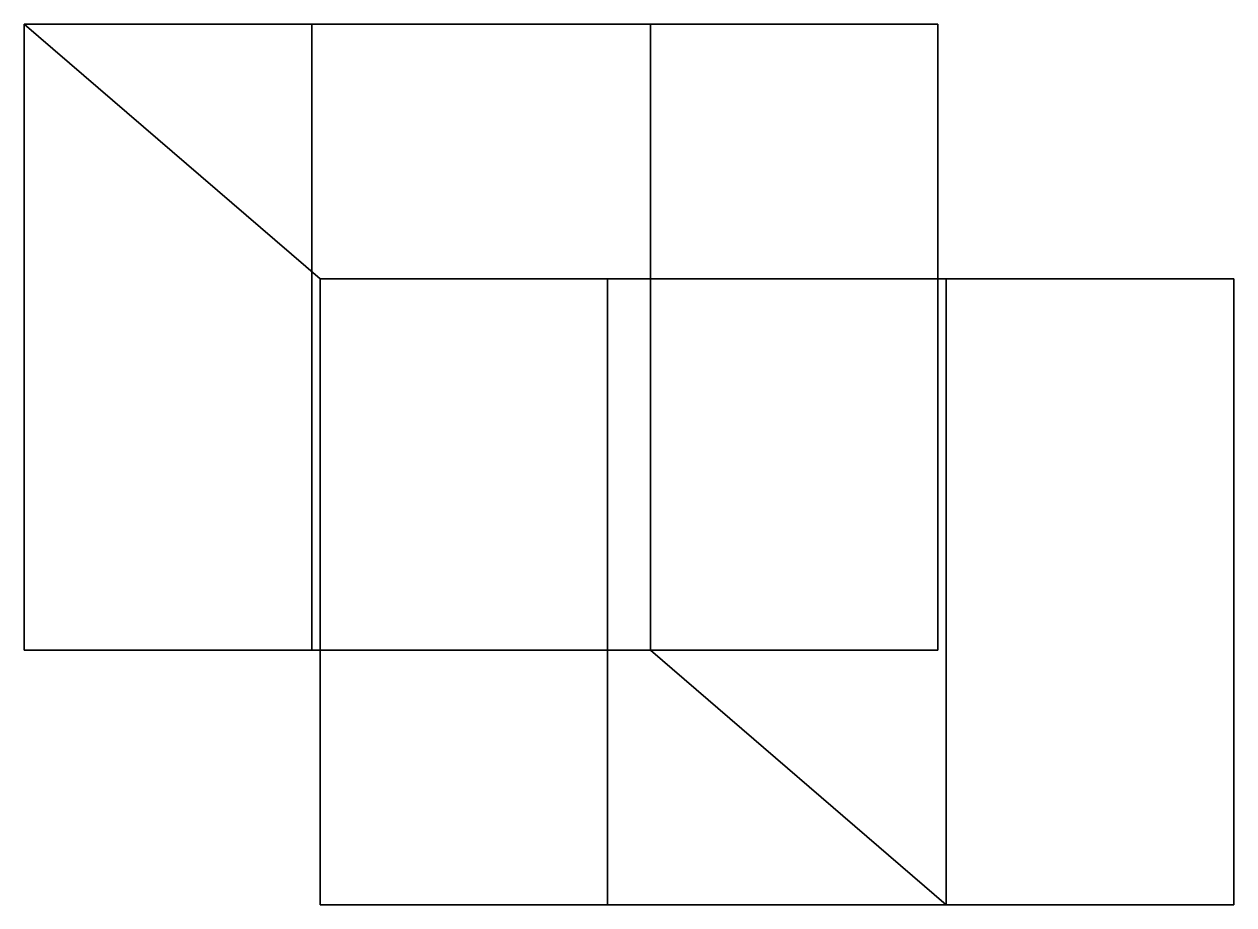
# Model space of a CAD drawing. Extents: x -2.54 to 1.32, y -3.69 to -0.88.
import ezdxf

# ---------------------------------------------------------------- set-up
doc = ezdxf.new("R2010")
doc.units = 0

# ---------------------------------------------------------------- blocks, each defined once
blk = doc.blocks.new('Mesh')
at = {"layer": 'Meshes', "color": 254}
mesh = blk.add_polyface(dxfattribs=at)
corners = [(-0.294049, -1.176317, 2.841456), (-2.294049, -1.176316, 2.841456), (-2.29405, -3.176316, 2.841456), (-0.29405, -3.176317, 2.841456), (-2.294049, -3.176316, 0.841456), (-2.294049, -1.176316, 0.841456), (-0.294049, -1.176316, 0.841456), (0.650878, -1.990003, 0.027769), (0.650878, -3.990003, 0.027769), (-1.349123, -3.990003, 0.027769), (-1.349122, -1.990003, 0.027769), (0.650878, -1.990004, 2.027769), (0.650877, -3.990004, 2.027769), (-1.349123, -3.990003, 2.027769), (-1.349122, -1.990003, 0.841456), (-0.294049, -1.990003, 0.841456), (-0.29405, -3.176317, 2.027769), (-1.349123, -3.176316, 2.027769), (-0.294049, -1.990003, 2.027769), (-1.349123, -3.176316, 0.841456), (1.569556, -1.990004, 0.513357), (1.569556, -3.990004, 0.513357), (-0.430444, -3.990003, 0.513357), (-0.430443, -1.990003, 0.513357), (1.569557, -1.990004, 2.513357), (1.569556, -3.990004, 2.513357), (-0.430444, -3.990003, 2.513357), (-0.430444, -1.990003, 2.513357), (0.62463, -1.176317, 1.327044), (0.62463, -3.176317, 1.327044), (-1.375371, -3.176316, 1.327044), (-1.37537, -1.176316, 1.327044), (0.62463, -1.176317, 3.327044), (0.624629, -3.176317, 3.327044), (-1.375371, -3.176316, 3.327044), (-1.37537, -1.176317, 3.327044)]
mesh.append_faces([[corners[k] for k in face] for face in [(0, 1, 2, 3), (4, 2, 1, 5), (0, 6, 5, 1), (7, 8, 9, 10), (7, 11, 12, 8), (8, 12, 13, 9), (14, 5, 6, 15), (16, 3, 2, 17), (16, 17, 13, 12), (18, 0, 3, 16), (19, 9, 13, 17), (15, 7, 10, 14), (14, 19, 4, 5), (9, 19, 14, 10), (11, 18, 16, 12), (6, 0, 18, 15), (19, 17, 2, 4), (15, 18, 11, 7), (20, 21, 22, 23), (24, 27, 26, 25), (20, 24, 25, 21), (21, 25, 26, 22), (22, 26, 27, 23), (24, 20, 23, 27), (28, 29, 30, 31), (32, 35, 34, 33), (28, 32, 33, 29), (29, 33, 34, 30), (30, 34, 35, 31), (32, 28, 31, 35)]], dxfattribs={"color": 254})

msp = doc.modelspace()

# ---------------------------------------------------------------- block references
at = {"layer": '1'}
msp.add_blockref('Mesh', (-0.247189, 0.301019, 0.270609), dxfattribs=at)

doc.saveas('drawing.dxf')
